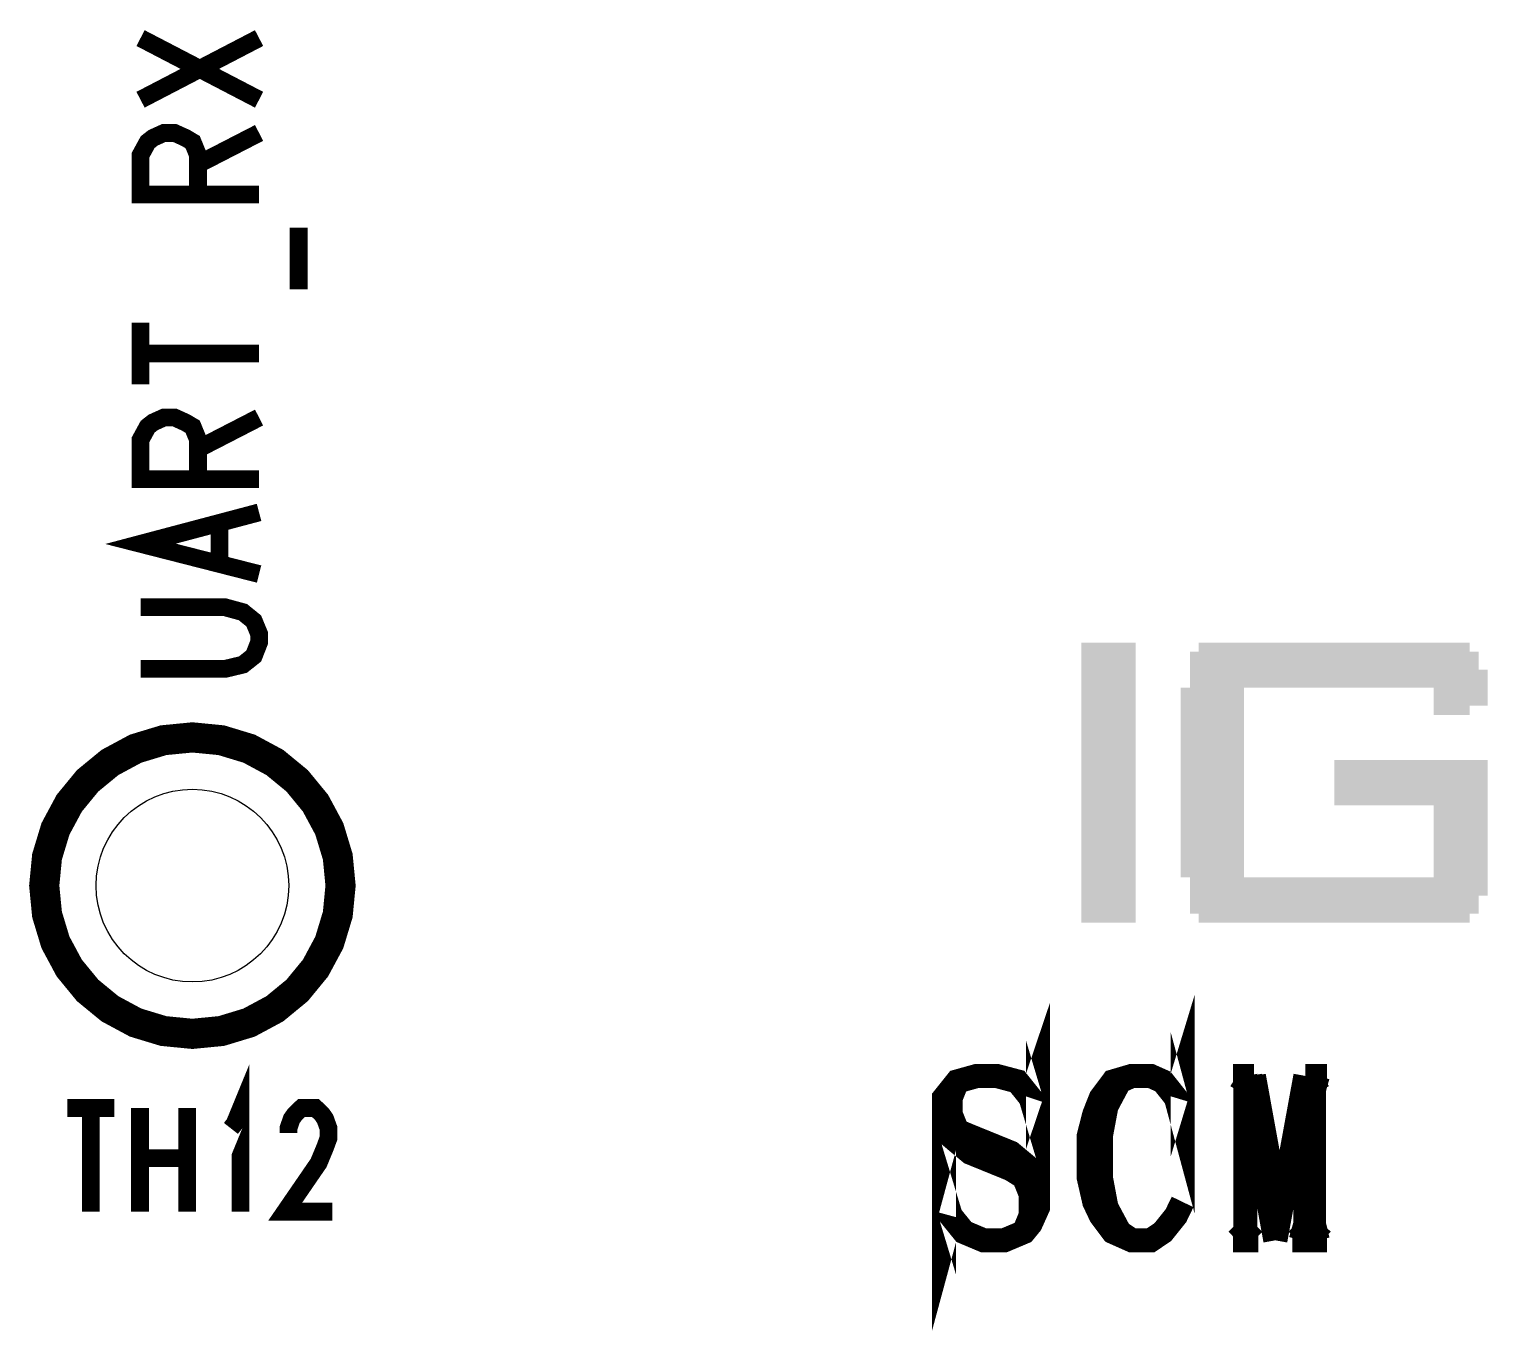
# Model space of a CAD drawing. Extents: x -8 to 142, y 0 to 126.
# Drawn here: x 83.15 to 92.99, y 55.75 to 64.53 of the extents above; entities that cross this region are included whole.
import ezdxf

# ---------------------------------------------------------------- set-up
doc = ezdxf.new("R2010")
doc.units = 0
doc.layers.get('0').update_dxf_attribs({"linetype": 'CONTINUOUS'})
doc.layers.add('02_ASSY1_GBR', color=6, linetype='CONTINUOUS')

# ---------------------------------------------------------------- blocks, each defined once
blk = doc.blocks.new('ROUND_218')
blk.add_circle((0, 0), 0.65)

msp = doc.modelspace()

# ---------------------------------------------------------------- linework, layer by layer
at = {"layer": '02_ASSY1_GBR'}
for points, const_width in [([(83.9, 64.468), (84.7, 64.052)], 0.12), ([(83.9, 64.052), (84.7, 64.468)], 0.12), ([(84.7, 63.412), (83.9, 63.412), (83.9, 63.678), (83.948, 63.766), (83.985, 63.795), (84.058, 63.828), (84.13, 63.828), (84.203, 63.795), (84.252, 63.766), (84.288, 63.678), (84.288, 63.412)], 0.12), ([(84.288, 63.616), (84.7, 63.828)], 0.12), ([(84.967, 62.772), (84.967, 63.188)], 0.12), ([(83.9, 62.132), (83.9, 62.548)], 0.12), ([(83.9, 62.34), (84.7, 62.34)], 0.12), ([(84.7, 61.492), (83.9, 61.492), (83.9, 61.758), (83.948, 61.846), (83.985, 61.875), (84.058, 61.908), (84.13, 61.908), (84.203, 61.875), (84.252, 61.846), (84.288, 61.758), (84.288, 61.492)], 0.12), ([(84.288, 61.696), (84.7, 61.908)], 0.12), ([(84.7, 60.852), (83.9, 61.056), (84.7, 61.268)], 0.12), ([(84.433, 60.927), (84.433, 61.189)], 0.12), ([(83.9, 60.212), (84.47, 60.212), (84.591, 60.241), (84.664, 60.299), (84.7, 60.391), (84.7, 60.449), (84.664, 60.536), (84.591, 60.595), (84.47, 60.628), (83.9, 60.628)], 0.12), ([(83.25, 58.75), (83.269, 58.555), (83.326, 58.367), (83.419, 58.194), (83.543, 58.043), (83.694, 57.919), (83.867, 57.826), (84.055, 57.769), (84.25, 57.75), (84.445, 57.769), (84.633, 57.826), (84.806, 57.919), (84.957, 58.043), (85.081, 58.194), (85.174, 58.367), (85.231, 58.555), (85.25, 58.75), (85.231, 58.945), (85.174, 59.133), (85.081, 59.306), (84.957, 59.457), (84.806, 59.581), (84.633, 59.674), (84.445, 59.731), (84.25, 59.75), (84.055, 59.731), (83.867, 59.674), (83.694, 59.581), (83.543, 59.457), (83.419, 59.306), (83.326, 59.133), (83.269, 58.945), (83.25, 58.75)], 0.2032), ([(90.888, 57.318), (90.933, 57.466), (90.933, 57.151), (90.888, 57.318), (90.8, 57.429), (90.717, 57.466), (90.59, 57.466), (90.464, 57.429), (90.381, 57.318), (90.337, 57.207), (90.299, 57.059), (90.299, 56.782), (90.337, 56.616), (90.381, 56.523), (90.464, 56.413), (90.59, 56.357), (90.717, 56.357), (90.8, 56.413), (90.888, 56.523), (90.933, 56.616)], 0.16256), ([(89.907, 57.318), (89.957, 57.466), (89.957, 57.151), (89.907, 57.318), (89.818, 57.429), (89.678, 57.466), (89.545, 57.466), (89.412, 57.429), (89.323, 57.318), (89.323, 57.151), (89.368, 57.059), (89.501, 56.948), (89.774, 56.837), (89.862, 56.782), (89.907, 56.671), (89.907, 56.523), (89.862, 56.413)], 0.16256), ([(84.51, 57.112), (84.535, 57.144), (84.574, 57.239), (84.574, 56.55)], 0.12), ([(89.412, 57.429), (89.368, 57.318), (89.368, 57.207), (89.412, 57.096), (89.501, 57.059), (89.774, 56.948), (89.907, 56.837), (89.957, 56.727), (89.957, 56.579), (89.907, 56.468), (89.862, 56.413), (89.729, 56.357), (89.59, 56.357), (89.457, 56.413), (89.368, 56.523), (89.323, 56.671), (89.323, 56.357), (89.368, 56.523)], 0.16256), ([(90.59, 57.466), (90.508, 57.429), (90.419, 57.262), (90.381, 57.059), (90.381, 56.782), (90.419, 56.579), (90.508, 56.413), (90.59, 56.357)], 0.16256), ([(91.274, 57.466), (91.414, 57.466)], 0.16256), ([(91.299, 57.466), (91.357, 57.429)], 0.16256), ([(91.357, 57.466), (91.357, 56.413)], 0.16256), ([(91.357, 57.466), (91.559, 56.357)], 0.16256), ([(91.388, 57.466), (91.559, 56.523)], 0.16256), ([(91.414, 57.466), (91.585, 56.523)], 0.16256), ([(91.762, 57.466), (91.559, 56.357)], 0.16256), ([(91.762, 57.466), (91.762, 56.357)], 0.16256), ([(91.762, 57.466), (91.908, 57.466)], 0.16256), ([(91.788, 57.429), (91.788, 56.413)], 0.16256), ([(91.819, 57.466), (91.819, 56.357)], 0.16256), ([(91.845, 57.466), (91.819, 57.373)], 0.16256), ([(91.876, 57.466), (91.819, 57.429)], 0.16256), ([(90.419, 57.318), (90.381, 57.207), (90.337, 57.059), (90.337, 56.782), (90.381, 56.616), (90.419, 56.523)], 0.16256), ([(83.406, 57.25), (83.724, 57.25)], 0.12), ([(83.565, 57.25), (83.565, 56.55)], 0.12), ([(83.896, 57.25), (83.896, 56.55)], 0.12), ([(84.214, 57.25), (84.214, 56.55)], 0.12), ([(84.898, 57.08), (84.898, 57.112), (84.92, 57.176), (84.943, 57.208), (84.987, 57.25), (85.08, 57.25), (85.124, 57.208), (85.146, 57.176), (85.169, 57.112), (85.169, 57.048), (85.146, 56.985), (85.102, 56.879), (84.876, 56.55), (85.194, 56.55)], 0.12), ([(89.368, 57.151), (89.412, 57.059), (89.501, 57.004), (89.774, 56.893), (89.862, 56.837), (89.907, 56.727)], 0.16256), ([(83.896, 56.911), (84.214, 56.911)], 0.12), ([(91.762, 56.468), (91.731, 56.357)], 0.16256), ([(91.819, 56.468), (91.845, 56.357)], 0.16256), ([(91.274, 56.357), (91.445, 56.357)], 0.16256), ([(91.357, 56.413), (91.299, 56.357)], 0.16256), ([(91.357, 56.413), (91.414, 56.357)], 0.16256), ([(91.674, 56.357), (91.908, 56.357)], 0.16256), ([(91.762, 56.413), (91.705, 56.357)], 0.16256), ([(91.819, 56.413), (91.876, 56.357)], 0.16256)]:
    msp.add_lwpolyline(points, dxfattribs=dict(at, const_width=const_width))
for points in [[(90.25002, 60.389946), (90.250054, 60.38998), (90.61598, 60.389946), (90.615946, 60.38998)], [(90.25002, 60.389926), (90.25002, 60.389946), (90.616, 60.389926), (90.61598, 60.389946)], [(90.25002, 60.329), (90.25002, 60.389926), (90.616, 60.329), (90.616, 60.389926)], [(90.250054, 60.38998), (90.250074, 60.39), (90.615946, 60.38998), (90.250074, 60.39)], [(91.04202, 60.389946), (91.042054, 60.38998), (92.87098, 60.389946), (92.870946, 60.38998)], [(91.04202, 60.389926), (91.04202, 60.389946), (92.871, 60.389926), (92.87098, 60.389946)], [(91.04202, 60.329128), (91.04202, 60.389926), (92.87098, 60.329128), (92.871, 60.389926)], [(91.042054, 60.38998), (91.042074, 60.39), (92.870946, 60.38998), (91.042074, 60.39)], [(90.25002, 60.32898), (90.25002, 60.329), (90.616, 60.32898), (90.616, 60.329)], [(90.25002, 60.268), (90.25002, 60.32898), (90.616, 60.268), (90.616, 60.32898)], [(90.25002, 60.26798), (90.25002, 60.268), (90.616, 60.26798), (90.616, 60.268)], [(90.25002, 60.207), (90.25002, 60.26798), (90.616, 60.207), (90.616, 60.26798)], [(90.98202, 60.328946), (90.982054, 60.32898), (92.93198, 60.328946), (92.931946, 60.32898)], [(90.98202, 60.328926), (90.98202, 60.328946), (92.932, 60.328926), (92.93198, 60.328946)], [(90.98202, 60.268), (90.98202, 60.328926), (92.932, 60.268), (92.932, 60.328926)], [(90.98202, 60.26798), (90.98202, 60.268), (92.932, 60.26798), (92.932, 60.268)], [(90.98202, 60.207128), (90.98202, 60.26798), (92.93198, 60.207128), (92.932, 60.26798)], [(90.982054, 60.32898), (90.982074, 60.329), (92.931946, 60.32898), (92.871108, 60.329)], [(91.041892, 60.329), (91.04202, 60.329128), (92.871108, 60.329), (92.87098, 60.329128)], [(90.25002, 60.20698), (90.25002, 60.207), (90.616, 60.20698), (90.616, 60.207)], [(90.25002, 60.146), (90.25002, 60.20698), (90.616, 60.146), (90.616, 60.20698)], [(90.98202, 60.207), (90.98202, 60.207128), (92.932108, 60.207), (92.93198, 60.207128)], [(90.98202, 60.20698), (90.98202, 60.207), (92.992946, 60.20698), (92.932108, 60.207)], [(90.98202, 60.206926), (90.98202, 60.20698), (92.993, 60.206926), (92.992946, 60.20698)], [(90.98202, 60.146), (90.98202, 60.206926), (92.993, 60.146), (92.993, 60.206926)], [(90.25002, 60.14598), (90.25002, 60.146), (90.616, 60.14598), (90.616, 60.146)], [(90.25002, 60.085), (90.25002, 60.14598), (90.616, 60.085), (90.616, 60.14598)], [(90.25002, 60.08498), (90.25002, 60.085), (90.616, 60.08498), (90.616, 60.085)], [(90.25002, 60.024), (90.25002, 60.08498), (90.616, 60.024), (90.616, 60.08498)], [(90.92102, 60.084946), (90.921054, 60.08498), (91.347094, 60.084946), (91.347128, 60.08498)], [(90.92102, 60.084852), (90.92102, 60.084946), (91.347, 60.084852), (91.347094, 60.084946)], [(90.92102, 60.024), (90.92102, 60.084852), (91.347, 60.024), (91.347, 60.084852)], [(90.921054, 60.08498), (90.921074, 60.085), (91.347128, 60.08498), (92.626892, 60.085)], [(90.981892, 60.085), (90.98202, 60.085128), (92.993, 60.085), (92.993, 60.085128)], [(90.98202, 60.14598), (90.98202, 60.146), (92.993, 60.14598), (92.993, 60.146)], [(90.98202, 60.085128), (90.98202, 60.14598), (92.993, 60.085128), (92.993, 60.14598)], [(92.626912, 60.08498), (92.626892, 60.085), (92.993, 60.08498), (92.993, 60.085)], [(92.62702, 60.084872), (92.626912, 60.08498), (92.993, 60.084872), (92.993, 60.08498)], [(92.62702, 60.024), (92.62702, 60.084872), (92.993, 60.024), (92.993, 60.084872)], [(90.25002, 60.02398), (90.25002, 60.024), (90.616, 60.02398), (90.616, 60.024)], [(90.25002, 59.963), (90.25002, 60.02398), (90.616, 59.963), (90.616, 60.02398)], [(90.25002, 59.96298), (90.25002, 59.963), (90.616, 59.96298), (90.616, 59.963)], [(90.25002, 59.902), (90.25002, 59.96298), (90.616, 59.902), (90.616, 59.96298)], [(90.92102, 60.02398), (90.92102, 60.024), (91.347, 60.02398), (91.347, 60.024)], [(90.92102, 59.963), (90.92102, 60.02398), (91.347, 59.963), (91.347, 60.02398)], [(90.92102, 59.96298), (90.92102, 59.963), (91.347, 59.96298), (91.347, 59.963)], [(90.92102, 59.902), (90.92102, 59.96298), (91.347, 59.902), (91.347, 59.96298)], [(92.62702, 60.02398), (92.62702, 60.024), (92.993, 60.02398), (92.993, 60.024)], [(92.62702, 59.963054), (92.62702, 60.02398), (92.99298, 59.963054), (92.993, 60.02398)], [(92.62702, 59.963), (92.62702, 59.963054), (92.992926, 59.963), (92.99298, 59.963054)], [(92.62702, 59.96298), (92.62702, 59.963), (92.871128, 59.96298), (92.992926, 59.963)], [(92.62702, 59.962852), (92.62702, 59.96298), (92.871, 59.962852), (92.871128, 59.96298)], [(92.62702, 59.902054), (92.62702, 59.962852), (92.87098, 59.902054), (92.871, 59.962852)], [(90.25002, 59.90198), (90.25002, 59.902), (90.616, 59.90198), (90.616, 59.902)], [(90.25002, 59.841), (90.25002, 59.90198), (90.616, 59.841), (90.616, 59.90198)], [(90.92102, 59.90198), (90.92102, 59.902), (91.347, 59.90198), (91.347, 59.902)], [(90.92102, 59.841), (90.92102, 59.90198), (91.347, 59.841), (91.347, 59.90198)], [(92.627074, 59.902), (92.62702, 59.902054), (92.870926, 59.902), (92.87098, 59.902054)], [(90.25002, 59.84098), (90.25002, 59.841), (90.616, 59.84098), (90.616, 59.841)], [(90.25002, 59.78), (90.25002, 59.84098), (90.616, 59.78), (90.616, 59.84098)], [(90.25002, 59.77998), (90.25002, 59.78), (90.616, 59.77998), (90.616, 59.78)], [(90.25002, 59.719), (90.25002, 59.77998), (90.616, 59.719), (90.616, 59.77998)], [(90.92102, 59.84098), (90.92102, 59.841), (91.347, 59.84098), (91.347, 59.841)], [(90.92102, 59.78), (90.92102, 59.84098), (91.347, 59.78), (91.347, 59.84098)], [(90.92102, 59.77998), (90.92102, 59.78), (91.347, 59.77998), (91.347, 59.78)], [(90.92102, 59.719), (90.92102, 59.77998), (91.347, 59.719), (91.347, 59.77998)], [(90.25002, 59.71898), (90.25002, 59.719), (90.616, 59.71898), (90.616, 59.719)], [(90.25002, 59.658), (90.25002, 59.71898), (90.616, 59.658), (90.616, 59.71898)], [(90.92102, 59.71898), (90.92102, 59.719), (91.347, 59.71898), (91.347, 59.719)], [(90.92102, 59.658), (90.92102, 59.71898), (91.347, 59.658), (91.347, 59.71898)], [(90.25002, 59.65798), (90.25002, 59.658), (90.616, 59.65798), (90.616, 59.658)], [(90.25002, 59.597), (90.25002, 59.65798), (90.616, 59.597), (90.616, 59.65798)], [(90.25002, 59.59698), (90.25002, 59.597), (90.616, 59.59698), (90.616, 59.597)], [(90.25002, 59.536), (90.25002, 59.59698), (90.616, 59.536), (90.616, 59.59698)], [(90.92102, 59.65798), (90.92102, 59.658), (91.347, 59.65798), (91.347, 59.658)], [(90.92102, 59.597), (90.92102, 59.65798), (91.347, 59.597), (91.347, 59.65798)], [(90.92102, 59.59698), (90.92102, 59.597), (91.347, 59.59698), (91.347, 59.597)], [(90.92102, 59.536), (90.92102, 59.59698), (91.347, 59.536), (91.347, 59.59698)], [(91.95702, 59.596946), (91.957054, 59.59698), (92.99298, 59.596946), (92.992946, 59.59698)], [(91.95702, 59.596926), (91.95702, 59.596946), (92.993, 59.596926), (92.99298, 59.596946)], [(91.95702, 59.536), (91.95702, 59.596926), (92.993, 59.536), (92.993, 59.596926)], [(91.957054, 59.59698), (91.957074, 59.597), (92.992946, 59.59698), (91.957074, 59.597)], [(90.25002, 59.53598), (90.25002, 59.536), (90.616, 59.53598), (90.616, 59.536)], [(90.25002, 59.475), (90.25002, 59.53598), (90.616, 59.475), (90.616, 59.53598)], [(90.25002, 59.47498), (90.25002, 59.475), (90.616, 59.47498), (90.616, 59.475)], [(90.25002, 59.414), (90.25002, 59.47498), (90.616, 59.414), (90.616, 59.47498)], [(90.92102, 59.53598), (90.92102, 59.536), (91.347, 59.53598), (91.347, 59.536)], [(90.92102, 59.475), (90.92102, 59.53598), (91.347, 59.475), (91.347, 59.53598)], [(90.92102, 59.47498), (90.92102, 59.475), (91.347, 59.47498), (91.347, 59.475)], [(90.92102, 59.414), (90.92102, 59.47498), (91.347, 59.414), (91.347, 59.47498)], [(91.95702, 59.53598), (91.95702, 59.536), (92.993, 59.53598), (92.993, 59.536)], [(91.95702, 59.475), (91.95702, 59.53598), (92.993, 59.475), (92.993, 59.53598)], [(91.95702, 59.47498), (91.95702, 59.475), (92.993, 59.47498), (92.993, 59.475)], [(91.95702, 59.414), (91.95702, 59.47498), (92.993, 59.414), (92.993, 59.47498)], [(90.25002, 59.41398), (90.25002, 59.414), (90.616, 59.41398), (90.616, 59.414)], [(90.25002, 59.353), (90.25002, 59.41398), (90.616, 59.353), (90.616, 59.41398)], [(90.92102, 59.41398), (90.92102, 59.414), (91.347, 59.41398), (91.347, 59.414)], [(90.92102, 59.353), (90.92102, 59.41398), (91.347, 59.353), (91.347, 59.41398)], [(91.95702, 59.41398), (91.95702, 59.414), (92.993, 59.41398), (92.993, 59.414)], [(91.95702, 59.353), (91.95702, 59.41398), (92.993, 59.353), (92.993, 59.41398)], [(90.25002, 59.35298), (90.25002, 59.353), (90.616, 59.35298), (90.616, 59.353)], [(90.25002, 59.292), (90.25002, 59.35298), (90.616, 59.292), (90.616, 59.35298)], [(90.25002, 59.29198), (90.25002, 59.292), (90.616, 59.29198), (90.616, 59.292)], [(90.25002, 59.232), (90.25002, 59.29198), (90.616, 59.232), (90.616, 59.29198)], [(90.92102, 59.35298), (90.92102, 59.353), (91.347, 59.35298), (91.347, 59.353)], [(90.92102, 59.292), (90.92102, 59.35298), (91.347, 59.292), (91.347, 59.35298)], [(90.92102, 59.29198), (90.92102, 59.292), (91.347, 59.29198), (91.347, 59.292)], [(90.92102, 59.232), (90.92102, 59.29198), (91.347, 59.232), (91.347, 59.29198)], [(91.95702, 59.35298), (91.95702, 59.353), (92.993, 59.35298), (92.993, 59.353)], [(91.95702, 59.292054), (91.95702, 59.35298), (92.993, 59.292054), (92.993, 59.35298)], [(91.957074, 59.292), (91.95702, 59.292054), (92.993, 59.292), (92.993, 59.292054)], [(92.626912, 59.29198), (92.626892, 59.292), (92.993, 59.29198), (92.993, 59.292)], [(92.62702, 59.291872), (92.626912, 59.29198), (92.993, 59.291872), (92.993, 59.29198)], [(92.62702, 59.232), (92.62702, 59.291872), (92.993, 59.232), (92.993, 59.291872)], [(90.25002, 59.23198), (90.25002, 59.232), (90.616, 59.23198), (90.616, 59.232)], [(90.25002, 59.171), (90.25002, 59.23198), (90.616, 59.171), (90.616, 59.23198)], [(90.25002, 59.17098), (90.25002, 59.171), (90.616, 59.17098), (90.616, 59.171)], [(90.25002, 59.11), (90.25002, 59.17098), (90.616, 59.11), (90.616, 59.17098)], [(90.92102, 59.23198), (90.92102, 59.232), (91.347, 59.23198), (91.347, 59.232)], [(90.92102, 59.171), (90.92102, 59.23198), (91.347, 59.171), (91.347, 59.23198)], [(90.92102, 59.17098), (90.92102, 59.171), (91.347, 59.17098), (91.347, 59.171)], [(90.92102, 59.11), (90.92102, 59.17098), (91.347, 59.11), (91.347, 59.17098)], [(92.62702, 59.23198), (92.62702, 59.232), (92.993, 59.23198), (92.993, 59.232)], [(92.62702, 59.171), (92.62702, 59.23198), (92.993, 59.171), (92.993, 59.23198)], [(92.62702, 59.17098), (92.62702, 59.171), (92.993, 59.17098), (92.993, 59.171)], [(92.62702, 59.11), (92.62702, 59.17098), (92.993, 59.11), (92.993, 59.17098)], [(90.25002, 59.10998), (90.25002, 59.11), (90.616, 59.10998), (90.616, 59.11)], [(90.25002, 59.049), (90.25002, 59.10998), (90.616, 59.049), (90.616, 59.10998)], [(90.92102, 59.10998), (90.92102, 59.11), (91.347, 59.10998), (91.347, 59.11)], [(90.92102, 59.049), (90.92102, 59.10998), (91.347, 59.049), (91.347, 59.10998)], [(92.62702, 59.10998), (92.62702, 59.11), (92.993, 59.10998), (92.993, 59.11)], [(92.62702, 59.049), (92.62702, 59.10998), (92.993, 59.049), (92.993, 59.10998)], [(90.25002, 59.04898), (90.25002, 59.049), (90.616, 59.04898), (90.616, 59.049)], [(90.25002, 58.988), (90.25002, 59.04898), (90.616, 58.988), (90.616, 59.04898)], [(90.25002, 58.98798), (90.25002, 58.988), (90.616, 58.98798), (90.616, 58.988)], [(90.25002, 58.927), (90.25002, 58.98798), (90.616, 58.927), (90.616, 58.98798)], [(90.92102, 59.04898), (90.92102, 59.049), (91.347, 59.04898), (91.347, 59.049)], [(90.92102, 58.988), (90.92102, 59.04898), (91.347, 58.988), (91.347, 59.04898)], [(90.92102, 58.98798), (90.92102, 58.988), (91.347, 58.98798), (91.347, 58.988)], [(90.92102, 58.927), (90.92102, 58.98798), (91.347, 58.927), (91.347, 58.98798)], [(92.62702, 59.04898), (92.62702, 59.049), (92.993, 59.04898), (92.993, 59.049)], [(92.62702, 58.988), (92.62702, 59.04898), (92.993, 58.988), (92.993, 59.04898)], [(92.62702, 58.98798), (92.62702, 58.988), (92.993, 58.98798), (92.993, 58.988)], [(92.62702, 58.927), (92.62702, 58.98798), (92.993, 58.927), (92.993, 58.98798)], [(90.25002, 58.92698), (90.25002, 58.927), (90.616, 58.92698), (90.616, 58.927)], [(90.25002, 58.866), (90.25002, 58.92698), (90.616, 58.866), (90.616, 58.92698)], [(90.92102, 58.92698), (90.92102, 58.927), (91.347, 58.92698), (91.347, 58.927)], [(90.92102, 58.866), (90.92102, 58.92698), (91.347, 58.866), (91.347, 58.92698)], [(92.62702, 58.92698), (92.62702, 58.927), (92.993, 58.92698), (92.993, 58.927)], [(92.62702, 58.866), (92.62702, 58.92698), (92.993, 58.866), (92.993, 58.92698)], [(90.25002, 58.86598), (90.25002, 58.866), (90.616, 58.86598), (90.616, 58.866)], [(90.25002, 58.805), (90.25002, 58.86598), (90.616, 58.805), (90.616, 58.86598)], [(90.25002, 58.80498), (90.25002, 58.805), (90.616, 58.80498), (90.616, 58.805)], [(90.25002, 58.744), (90.25002, 58.80498), (90.616, 58.744), (90.616, 58.80498)], [(90.92102, 58.86598), (90.92102, 58.866), (91.347, 58.86598), (91.347, 58.866)], [(90.92102, 58.805128), (90.92102, 58.86598), (91.34698, 58.805128), (91.347, 58.86598)], [(90.92102, 58.805054), (90.92102, 58.805128), (91.347054, 58.805054), (91.34698, 58.805128)], [(90.921074, 58.805), (90.92102, 58.805054), (91.347108, 58.805), (91.347054, 58.805054)], [(90.981912, 58.80498), (90.981892, 58.805), (92.993, 58.80498), (92.993, 58.805)], [(90.98202, 58.804872), (90.981912, 58.80498), (92.993, 58.804872), (92.993, 58.80498)], [(90.98202, 58.744), (90.98202, 58.804872), (92.993, 58.744), (92.993, 58.804872)], [(92.626892, 58.805), (92.62702, 58.805128), (92.993, 58.805), (92.993, 58.805128)], [(92.62702, 58.86598), (92.62702, 58.866), (92.993, 58.86598), (92.993, 58.866)], [(92.62702, 58.805128), (92.62702, 58.86598), (92.993, 58.805128), (92.993, 58.86598)], [(90.25002, 58.74398), (90.25002, 58.744), (90.616, 58.74398), (90.616, 58.744)], [(90.25002, 58.683), (90.25002, 58.74398), (90.616, 58.683), (90.616, 58.74398)], [(90.25002, 58.68298), (90.25002, 58.683), (90.616, 58.68298), (90.616, 58.683)], [(90.25002, 58.622), (90.25002, 58.68298), (90.616, 58.622), (90.616, 58.68298)], [(90.98202, 58.74398), (90.98202, 58.744), (92.993, 58.74398), (92.993, 58.744)], [(90.98202, 58.683054), (90.98202, 58.74398), (92.99298, 58.683054), (92.993, 58.74398)], [(90.98202, 58.683), (90.98202, 58.683054), (92.992926, 58.683), (92.99298, 58.683054)], [(90.98202, 58.68298), (90.98202, 58.683), (92.932128, 58.68298), (92.992926, 58.683)], [(90.98202, 58.682852), (90.98202, 58.68298), (92.932, 58.682852), (92.932128, 58.68298)], [(90.98202, 58.622), (90.98202, 58.682852), (92.932, 58.622), (92.932, 58.682852)], [(90.25002, 58.62198), (90.25002, 58.622), (90.616, 58.62198), (90.616, 58.622)], [(90.25002, 58.561), (90.25002, 58.62198), (90.616, 58.561), (90.616, 58.62198)], [(90.98202, 58.62198), (90.98202, 58.622), (92.932, 58.62198), (92.932, 58.622)], [(90.98202, 58.561054), (90.98202, 58.62198), (92.93198, 58.561054), (92.932, 58.62198)], [(90.25002, 58.56098), (90.25002, 58.561), (90.616, 58.56098), (90.616, 58.561)], [(90.25002, 58.500054), (90.25002, 58.56098), (90.61598, 58.500054), (90.616, 58.56098)], [(90.250074, 58.5), (90.25002, 58.500054), (90.615926, 58.5), (90.61598, 58.500054)], [(90.982074, 58.561), (90.98202, 58.561054), (92.931926, 58.561), (92.93198, 58.561054)], [(91.041912, 58.56098), (91.041892, 58.561), (92.871128, 58.56098), (92.931926, 58.561)], [(91.04202, 58.560872), (91.041912, 58.56098), (92.87102, 58.560872), (92.871128, 58.56098)], [(91.04202, 58.560852), (91.04202, 58.560872), (92.871, 58.560852), (92.87102, 58.560872)], [(91.04202, 58.500054), (91.04202, 58.560852), (92.87098, 58.500054), (92.871, 58.560852)], [(91.042074, 58.5), (91.04202, 58.500054), (92.870926, 58.5), (92.87098, 58.500054)]]:
    msp.add_solid(points, dxfattribs=at)

# ---------------------------------------------------------------- block references
msp.add_blockref('ROUND_218', (84.25, 58.75), dxfattribs=at)

doc.saveas('drawing.dxf')
